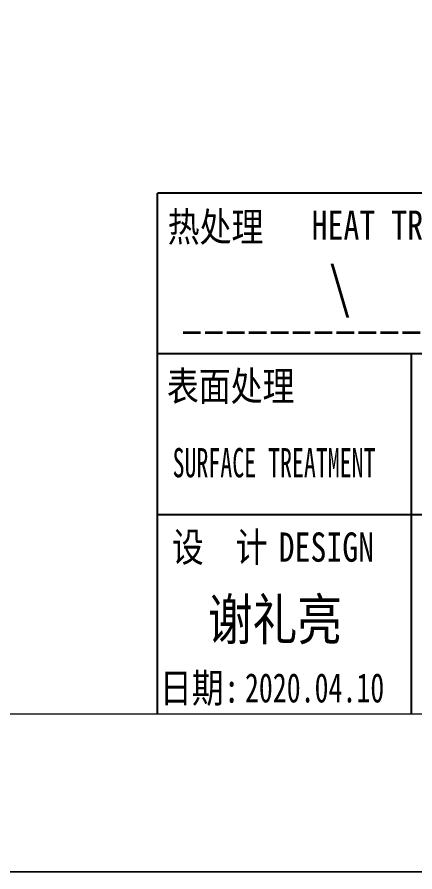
# Model space of a CAD drawing. Header units: millimetres. Extents: x -50143 to 104182, y -50696 to 54072.
# Drawn here: x -49324.7 to -49290.7, y 40741.1 to 40814.1 of the extents above; entities that cross this region are included whole.
import ezdxf
from ezdxf.enums import TextEntityAlignment as Align

# ---------------------------------------------------------------- set-up
doc = ezdxf.new("R2010")
doc.units = ezdxf.units.MM
doc.header["$LTSCALE"] = 0.5
doc.linetypes.add('AM_ISO02W050x2', pattern=[3.75, 3, -0.75])
doc.layers.add('图\\M+19E79\\M+195B6\\M+18E9A', color=7, linetype='Continuous')
for name, color, linetype, lineweight in [('图框', 7, 'Continuous', 18), ('热处理', 7, 'Continuous', 20), ('粗虚线', 6, 'AM_ISO02W050x2', 35)]:
    doc.layers.add(name, color=color, linetype=linetype, lineweight=lineweight)
doc.layers.add('打印', color=7, linetype='Continuous', lineweight=15, plot=False)
doc.layers.add('打印-禁用', color=7, linetype='Continuous', lineweight=15, plot=False)
doc.styles.add('国标', font='simfang.ttf', dxfattribs={"width": 0.8})

# ---------------------------------------------------------------- blocks, each defined once
blk = doc.blocks.new('GZDEH零件A3图框V01版')
at = {"layer": '图\\M+19E79\\M+195B6\\M+18E9A', "color": 7}
blk.add_line((3272.49, -1788.461), (3092.49, -1788.461), dxfattribs=at)
at = {"layer": '图\\M+19E79\\M+195B6\\M+18E9A', "color": 9}
for p, q in [((3272.49, -1788.461), (3092.49, -1788.461)), ((3181.99, -1802.211), (3092.49, -1802.211)), ((3114.17, -1802.211), (3114.17, -1815.961)), ((3181.99, -1815.961), (3092.49, -1815.961)), ((3114.17, -1815.961), (3114.17, -1832.961)), ((3114.17, -1815.961), (3114.17, -1832.961))]:
    blk.add_line(p, q, dxfattribs=at)
at = {"layer": '图\\M+19E79\\M+195B6\\M+18E9A', "color": 9, "linetype": 'Continuous'}
blk.add_line((3092.49, -1832.961), (3092.49, -1788.461), dxfattribs=at)
at = {"layer": '图框', "linetype": 'Continuous'}
blk.add_line((2882.49, -1832.961), (3272.49, -1832.961), dxfattribs=at)
at = {"layer": '打印-禁用', "linetype": 'Continuous'}
blk.add_line((2857.49, -1846.461), (3277.49, -1846.461), dxfattribs=at)
at = {"layer": '图\\M+19E79\\M+195B6\\M+18E9A', "color": 9, "style": '国标'}
for s, width, p in [('热处理', 0.8, (3093.349, -1792.606)), ('表面处理', 0.8, (3093.275, -1806.208)), ('SURFACE TREATMENT', 0.6, (3093.768, -1812.752)), (' DESIGN', 0.8, (3101.469, -1819.96))]:
    blk.add_text(s, height=2.5, dxfattribs=dict(at, width=width)).set_placement(p)
at = {"layer": '图\\M+19E79\\M+195B6\\M+18E9A', "color": 9, "style": '国标', "width": 0.8}
for s, p in [('HEAT TREAT', (3112.454, -1792.456)), ('设  计', (3097.793, -1819.96)), ('日期:', (3096.088, -1831.999))]:
    blk.add_text(s, height=2.5, dxfattribs=at).set_placement(p, align=Align.CENTER)
blk = doc.blocks.new('DEH A3')
at = {"layer": '图框'}
blk.add_blockref('GZDEH零件A3图框V01版', (-2857.49, 1846.461), dxfattribs=at)

msp = doc.modelspace()

# ---------------------------------------------------------------- linework, layer by layer
at = {"layer": '打印'}
msp.add_lwpolyline([(-49547.671, 41038.105), (-49127.671, 41038.105), (-49127.671, 40741.105), (-49547.671, 40741.105)], close=True, dxfattribs=at)
at = {"layer": '粗虚线'}
msp.add_line((-49310.496, 40787.176), (-49282.635, 40787.176), dxfattribs=at)

# ---------------------------------------------------------------- block references
at = {"layer": '图框'}
msp.add_blockref('DEH A3', (-49547.671, 40741.105), dxfattribs=at)

# ---------------------------------------------------------------- texts
at = {"layer": '图\\M+19E79\\M+195B6\\M+18E9A', "color": 3, "style": '国标'}
for s, height, width, p in [('谢礼亮', 3.5, 0.8, (-49308.373, 40760.921)), ('2020.04.10', 2.5, 0.7, (-49305.208, 40755.585))]:
    msp.add_text(s, height=height, dxfattribs=dict(at, width=width)).set_placement(p)
at = {"layer": '热处理', "color": 3, "style": '国标', "width": 0.8}
msp.add_text('\\', height=3.5, dxfattribs=at).set_placement((-49297.091, 40789.301), align=Align.CENTER)

doc.saveas('drawing.dxf')
